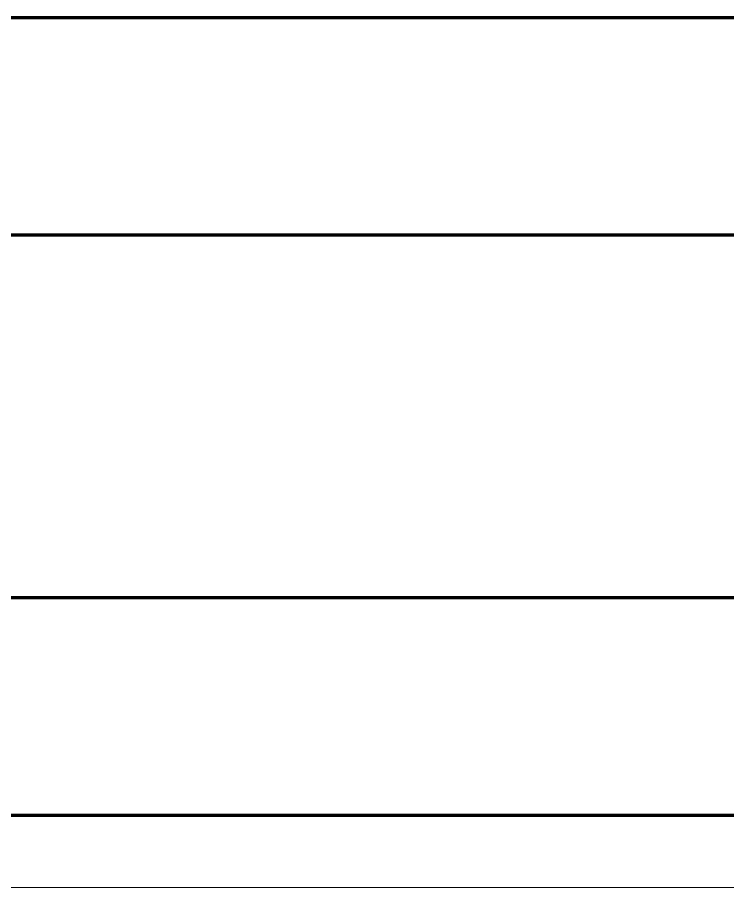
# Model space of a CAD drawing. Header units: millimetres. Extents: x 0 to 420, y 0 to 594.
# Drawn here: x 315 to 363.9, y 0 to 60 of the extents above; entities that cross this region are included whole.
import ezdxf

# ---------------------------------------------------------------- set-up
doc = ezdxf.new("R2010")
doc.units = ezdxf.units.MM
doc.layers.get('0').update_dxf_attribs({"linetype": 'CONTINUOUS', "lineweight": 0})

# ---------------------------------------------------------------- blocks, each defined once
blk = doc.blocks.new('A2V-0')
at = {"lineweight": 100}
for p, q in [((230, 60), (415, 60)), ((295, 45), (365, 45)), ((295, 20), (365, 20)), ((20, 5), (415, 5))]:
    blk.add_line(p, q, dxfattribs=at)
blk.add_line((0, 0), (420, 0))

msp = doc.modelspace()

# ---------------------------------------------------------------- block references
msp.add_blockref('A2V-0', (0, 0))

doc.saveas('drawing.dxf')
